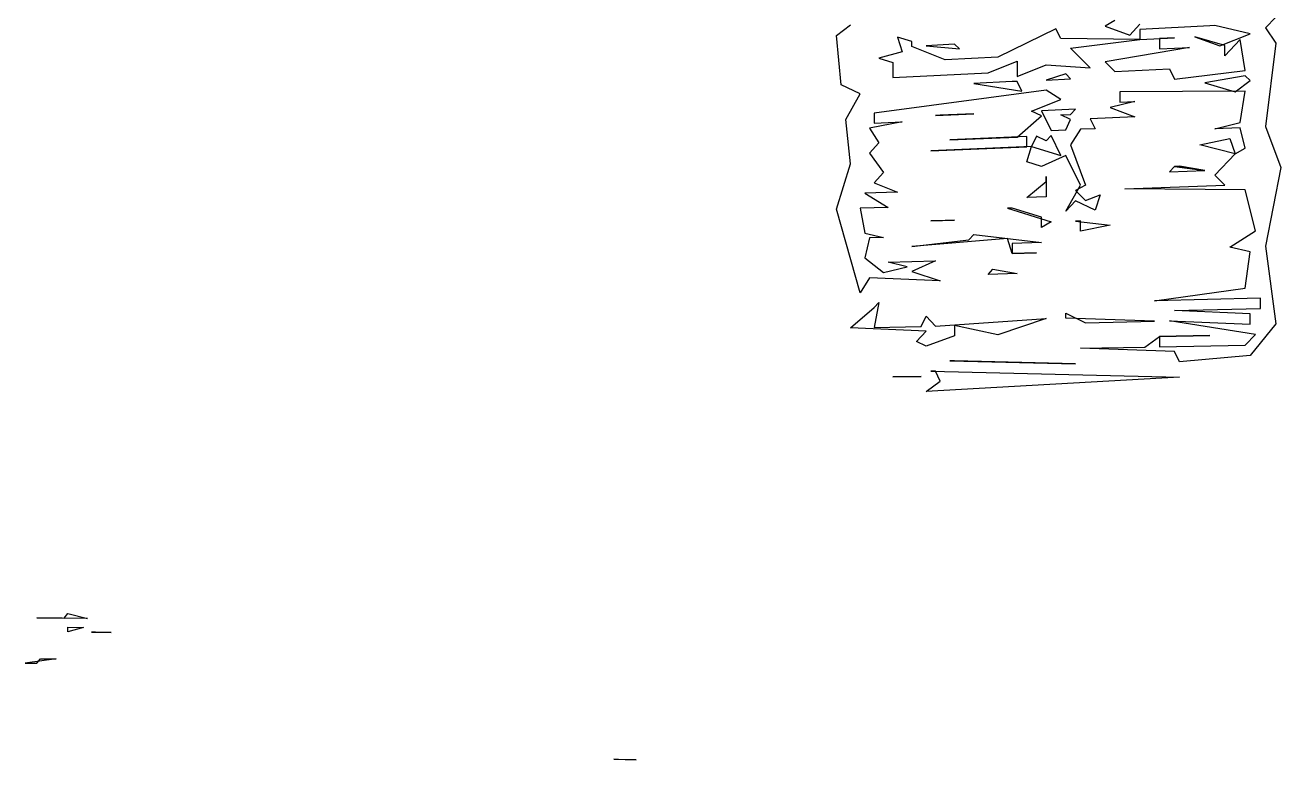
# Model space of a CAD drawing. Extents: x -13044 to 47959, y -15328 to 42462.
# Drawn here: x -1776 to 12712, y -10770 to -2292 of the extents above; entities that cross this region are included whole.
import ezdxf

# ---------------------------------------------------------------- set-up
doc = ezdxf.new("R2010")
doc.units = 0

msp = doc.modelspace()

# ---------------------------------------------------------------- linework, layer by layer
for p, q in [((7586.8032, -2410.9709), (7748.2545, -2287.5895)), ((7586.8032, -2410.9709, 1026.0417), (7748.2545, -2287.5895, 1036.4583)), ((10797.298, -2238.3009), (10683.3769, -2303.3529)), ((10797.298, -2238.3009, 1026.0417), (10683.3769, -2303.3529, 1020.8333)), ((10683.3769, -2303.3529), (10968.6237, -2406.3208)), ((10683.3769, -2303.3529, 1020.8333), (10968.6237, -2406.3208, 1010.4167)), ((10968.6237, -2406.3208), (11083.138, -2282.0672)), ((10968.6237, -2406.3208, 1010.4167), (11083.138, -2282.0672, 1020.8333)), ((11891.4611, -2298.6008), (11083.138, -2341.2068)), ((11891.4611, -2298.6008, 1015.625), (11083.138, -2341.2068, 1015.625)), ((11949.6527, -2295.5335), (11891.4611, -2298.6008)), ((11949.6527, -2295.5335, 1015.625), (11891.4611, -2298.6008, 1015.625)), ((12358.7091, -2393.6214), (11949.6527, -2295.5335)), ((12358.7091, -2393.6214, 1005.2083), (11949.6527, -2295.5335, 1015.625)), ((12652.7428, -2198.4919), (12534.9433, -2324.6024)), ((12652.7428, -2198.4919, 1020.8333), (12534.9433, -2324.6024, 1010.4167)), ((7640.566, -2980.9916), (7586.8032, -2410.9709)), ((7640.566, -2980.9916, 973.9583), (7586.8032, -2410.9709, 1026.0417)), ((8453.5628, -2479.8095), (8289.9738, -2430.7922)), ((8289.9738, -2430.7922), (8344.4482, -2600.8991)), ((8453.5628, -2479.8095, 1015.625), (8289.9738, -2430.7922, 1020.8333)), ((8289.9738, -2430.7922, 1020.8333), (8344.4482, -2600.8991, 1005.2083)), ((10117.2973, -2333.4944), (9445.6628, -2660.5583)), ((10117.2973, -2333.4944, 1020.8333), (9445.6628, -2660.5583, 994.7917)), ((10173.6424, -2447.7968), (10117.2973, -2333.4944)), ((10173.6424, -2447.7968, 1010.4167), (10117.2973, -2333.4944, 1020.8333)), ((11083.138, -2459.4859), (10173.6424, -2447.7968)), ((11083.138, -2459.4859, 1005.2083), (10173.6424, -2447.7968, 1010.4167)), ((10286.5071, -2559.3321), (11083.138, -2459.4859)), ((10286.5071, -2559.3321, 1000), (11083.138, -2459.4859, 1005.2083)), ((11083.138, -2341.2068), (11083.138, -2459.4859)), ((11083.138, -2341.2068, 1015.625), (11083.138, -2459.4859, 1005.2083)), ((11083.138, -2459.4859), (11485.822, -2438.6932)), ((11083.138, -2459.4859, 1005.2083), (11485.822, -2438.6932, 1005.2083)), ((11485.822, -2438.6932), (11312.8832, -2447.623)), ((11485.822, -2438.6932, 1005.2083), (11312.8832, -2447.623, 1005.2083)), ((11312.8832, -2447.623), (11312.8832, -2566.1489)), ((11312.8832, -2447.623, 1005.2083), (11312.8832, -2566.1489, 994.7917)), ((12066.2192, -2528.0591), (11717.2519, -2426.7433)), ((11717.2519, -2426.7433), (12007.9054, -2531.0075)), ((12066.2192, -2528.0591, 994.7917), (11717.2519, -2426.7433, 1005.2083)), ((11717.2519, -2426.7433, 1005.2083), (12007.9054, -2531.0075, 994.7917)), ((12007.9054, -2531.0075), (12358.7091, -2393.6214)), ((12007.9054, -2531.0075, 994.7917), (12358.7091, -2393.6214, 1005.2083)), ((12241.5286, -2459.4336), (12066.2192, -2647.3939)), ((12241.5286, -2459.4336, 1000), (12066.2192, -2647.3939, 984.375)), ((12300.088, -2815.1992), (12241.5286, -2459.4336)), ((12300.088, -2815.1992, 968.75), (12241.5286, -2459.4336, 1000)), ((12534.9433, -2324.6024), (12652.7428, -2498.4035)), ((12534.9433, -2324.6024, 1010.4167), (12652.7428, -2498.4035, 994.7917)), ((8344.4482, -2600.8991), (8072.6281, -2672.4578)), ((8344.4482, -2600.8991, 1005.2083), (8072.6281, -2672.4578, 1000)), ((8453.5628, -2537.5372), (8453.5628, -2479.8095)), ((8453.5628, -2537.5372, 1010.4167), (8453.5628, -2479.8095, 1015.625)), ((8837.2161, -2691.3223), (8453.5628, -2537.5372)), ((8837.2161, -2691.3223, 994.7917), (8453.5628, -2537.5372, 1010.4167)), ((8947.3347, -2511.776), (8617.651, -2528.9763)), ((8947.3347, -2511.776, 1010.4167), (8617.651, -2528.9763, 1010.4167)), ((8617.651, -2528.9763), (9002.4783, -2566.9215)), ((8617.651, -2528.9763, 1010.4167), (9002.4783, -2566.9215, 1005.2083)), ((9002.4783, -2566.9215), (8947.3347, -2511.776)), ((9002.4783, -2566.9215, 1005.2083), (8947.3347, -2511.776, 1010.4167)), ((10512.9377, -2783.0956), (10286.5071, -2559.3321)), ((10512.9377, -2783.0956, 979.1667), (10286.5071, -2559.3321, 1000)), ((11659.3036, -2548.6333), (10683.3769, -2715.8275)), ((11659.3036, -2548.6333, 994.7917), (10683.3769, -2715.8275, 984.375)), ((11312.8832, -2566.1489), (11659.3036, -2548.6333)), ((11312.8832, -2566.1489, 994.7917), (11659.3036, -2548.6333, 994.7917)), ((12066.2192, -2647.3939), (12066.2192, -2528.0591)), ((12066.2192, -2647.3939, 984.375), (12066.2192, -2528.0591, 994.7917)), ((12652.7428, -2498.4035), (12534.9433, -3463.0649)), ((12652.7428, -2498.4035, 994.7917), (12534.9433, -3463.0649, 911.4583)), ((8072.6281, -2672.4578), (8235.5548, -2721.7432)), ((8072.6281, -2672.4578, 1000), (8235.5548, -2721.7432, 994.7917)), ((8235.5548, -2721.7432), (8235.5548, -2894.5752)), ((8235.5548, -2721.7432, 994.7917), (8235.5548, -2894.5752, 979.1667)), ((9445.6628, -2660.5583), (8837.2161, -2691.3223)), ((9445.6628, -2660.5583, 994.7917), (8837.2161, -2691.3223, 994.7917)), ((9334.5263, -2840.7797), (9668.621, -2707.6653)), ((9334.5263, -2840.7797, 979.1667), (9668.621, -2707.6653, 989.5833)), ((9668.621, -2707.6653), (9668.621, -2882.8057)), ((9668.621, -2707.6653, 989.5833), (9668.621, -2882.8057, 973.9583)), ((9668.621, -2882.8057), (10004.7815, -2749.4096)), ((9668.621, -2882.8057, 973.9583), (10004.7815, -2749.4096, 984.375)), ((10004.7815, -2749.4096), (10512.9377, -2783.0956)), ((10004.7815, -2749.4096, 984.375), (10512.9377, -2783.0956, 979.1667)), ((10683.3769, -2715.8275), (10797.298, -2828.1621)), ((10683.3769, -2715.8275, 984.375), (10797.298, -2828.1621, 973.9583)), ((8235.5548, -2894.5752), (9334.5263, -2840.7797)), ((8235.5548, -2894.5752, 979.1667), (9334.5263, -2840.7797, 979.1667)), ((10230.0456, -2855.6249), (10004.7815, -2925.0914)), ((10230.0456, -2855.6249, 973.9583), (10004.7815, -2925.0914, 968.75)), ((10286.5071, -2911.6033), (10230.0456, -2855.6249)), ((10286.5071, -2911.6033, 968.75), (10230.0456, -2855.6249, 973.9583)), ((10797.298, -2828.1621), (11428.1156, -2797.6218)), ((10797.298, -2828.1621, 973.9583), (11428.1156, -2797.6218, 973.9583)), ((11428.1156, -2797.6218), (11485.822, -2913.5395)), ((11428.1156, -2797.6218, 973.9583), (11485.822, -2913.5395, 963.5417)), ((11485.822, -2913.5395), (12300.088, -2815.1992)), ((11485.822, -2913.5395, 963.5417), (12300.088, -2815.1992, 968.75)), ((12300.088, -2874.9922), (11833.3305, -2956.6309)), ((12300.088, -2874.9922, 963.5417), (11833.3305, -2956.6309, 958.3333)), ((12358.7091, -2932.0415), (12300.088, -2874.9922)), ((12358.7091, -2932.0415, 958.3333), (12300.088, -2874.9922, 963.5417)), ((7856.1606, -3085.3678), (7640.566, -2980.9916)), ((7856.1606, -3085.3678, 963.5417), (7640.566, -2980.9916, 973.9583)), ((10004.7815, -3042.2126), (8018.429, -3307.6624)), ((10004.7815, -3042.2126, 958.3333), (8018.429, -3307.6624, 942.7083)), ((9612.7956, -2943.8585), (9168.2476, -2965.1421)), ((9612.7956, -2943.8585, 968.75), (9168.2476, -2965.1421, 968.75)), ((9168.2476, -2965.1421), (9724.5037, -3055.3305)), ((9168.2476, -2965.1421, 968.75), (9724.5037, -3055.3305, 958.3333)), ((9668.621, -2941.1858), (9612.7956, -2943.8585)), ((9668.621, -2941.1858, 968.75), (9612.7956, -2943.8585, 968.75)), ((9724.5037, -3055.3305), (9668.621, -2941.1858)), ((9724.5037, -3055.3305, 958.3333), (9668.621, -2941.1858, 968.75)), ((10004.7815, -2925.0914), (10286.5071, -2911.6033)), ((10004.7815, -2925.0914, 968.75), (10286.5071, -2911.6033, 968.75)), ((10173.6424, -3151.6119), (10004.7815, -3042.2126)), ((10173.6424, -3151.6119, 947.9167), (10004.7815, -3042.2126, 958.3333)), ((11833.3305, -2956.6309), (12183.0307, -3059.7241)), ((11833.3305, -2956.6309, 958.3333), (12183.0307, -3059.7241, 947.9167)), ((12183.0307, -3059.7241), (12358.7091, -2932.0415)), ((12183.0307, -3059.7241, 947.9167), (12358.7091, -2932.0415, 958.3333)), ((7694.3831, -3379.6269), (7856.1606, -3085.3678)), ((7694.3831, -3379.6269, 937.5), (7856.1606, -3085.3678, 963.5417)), ((9836.4418, -3283.9723), (10173.6424, -3151.6119)), ((9836.4418, -3283.9723, 937.5), (10173.6424, -3151.6119, 947.9167)), ((11025.8511, -3171.7499), (10740.3079, -3243.6098)), ((11025.8511, -3171.7499, 942.7083), (10740.3079, -3243.6098, 937.5)), ((12300.088, -3054.3711), (10854.3472, -3061.4671)), ((12300.088, -3054.3711, 947.9167), (10854.3472, -3061.4671, 953.125)), ((10854.3472, -3061.4671), (10854.3472, -3179.5005)), ((10854.3472, -3061.4671, 953.125), (10854.3472, -3179.5005, 942.7083)), ((10854.3472, -3179.5005), (11025.8511, -3171.7499)), ((10854.3472, -3179.5005, 942.7083), (11025.8511, -3171.7499, 942.7083)), ((12241.5286, -3415.6182), (12300.088, -3054.3711)), ((12241.5286, -3415.6182, 916.6667), (12300.088, -3054.3711, 947.9167)), ((8018.429, -3307.6624), (8018.429, -3422.6506)), ((8018.429, -3307.6624, 942.7083), (8018.429, -3422.6506, 932.2917)), ((8727.3217, -3333.5006), (9168.2476, -3313.8108)), ((8727.3217, -3333.5006, 937.5), (9168.2476, -3313.8108, 937.5)), ((8782.2409, -3331.0481), (8727.3217, -3333.5006)), ((8782.2409, -3331.0481, 937.5), (8727.3217, -3333.5006, 937.5)), ((9168.2476, -3313.8108), (8782.2409, -3331.0481)), ((9168.2476, -3313.8108, 937.5), (8782.2409, -3331.0481, 937.5)), ((9948.6104, -3337.4938), (9836.4418, -3283.9723)), ((9948.6104, -3337.4938, 932.2917), (9836.4418, -3283.9723, 937.5)), ((10343.027, -3261.3505), (9948.6104, -3278.9634)), ((10343.027, -3261.3505, 937.5), (9948.6104, -3278.9634, 937.5)), ((9948.6104, -3278.9634), (10061.0104, -3508.3073)), ((9948.6104, -3278.9634, 937.5), (10061.0104, -3508.3073, 916.6667)), ((10173.6424, -3327.5657), (10286.5071, -3322.5863)), ((10173.6424, -3327.5657, 932.2917), (10286.5071, -3322.5863, 932.2917)), ((10286.5071, -3381.2982), (10173.6424, -3327.5657)), ((10286.5071, -3381.2982, 927.0833), (10173.6424, -3327.5657, 932.2917)), ((10286.5071, -3322.5863), (10343.027, -3261.3505)), ((10286.5071, -3322.5863, 932.2917), (10343.027, -3261.3505, 937.5)), ((10740.3079, -3243.6098), (11025.8511, -3349.0763)), ((10740.3079, -3243.6098, 937.5), (11025.8511, -3349.0763, 927.0833)), ((7748.2545, -3893.3626), (7694.3831, -3379.6269)), ((7748.2545, -3893.3626, 890.625), (7694.3831, -3379.6269, 937.5)), ((8344.4482, -3408.2671), (7964.2849, -3482.5044)), ((8344.4482, -3408.2671, 932.2917), (7964.2849, -3482.5044, 927.0833)), ((8018.429, -3422.6506), (8344.4482, -3408.2671)), ((8018.429, -3422.6506, 932.2917), (8344.4482, -3408.2671, 932.2917)), ((9668.621, -3583.367), (9948.6104, -3337.4938)), ((9668.621, -3583.367, 911.4583), (9948.6104, -3337.4938, 932.2917)), ((10230.0456, -3501.1219), (10286.5071, -3381.2982)), ((10230.0456, -3501.1219, 916.6667), (10286.5071, -3381.2982, 927.0833)), ((11025.8511, -3349.0763), (10512.9377, -3371.4299)), ((11025.8511, -3349.0763, 927.0833), (10512.9377, -3371.4299, 927.0833)), ((10512.9377, -3371.4299), (10569.6919, -3486.6843)), ((10512.9377, -3371.4299, 927.0833), (10569.6919, -3486.6843, 916.6667)), ((11949.6527, -3487.63), (12241.5286, -3415.6182)), ((11949.6527, -3487.63, 911.4583), (12241.5286, -3415.6182, 916.6667)), ((12241.5286, -3475.3798), (11949.6527, -3487.63)), ((12241.5286, -3475.3798, 911.4583), (11949.6527, -3487.63, 911.4583)), ((12300.088, -3712.0939), (12241.5286, -3475.3798)), ((12300.088, -3712.0939, 890.625), (12241.5286, -3475.3798, 911.4583)), ((12534.9433, -3463.0649), (12711.7358, -3935.7567)), ((12534.9433, -3463.0649, 911.4583), (12711.7358, -3935.7567, 869.7917)), ((7964.2849, -3482.5044), (8072.6281, -3650.3522)), ((7964.2849, -3482.5044, 927.0833), (8072.6281, -3650.3522, 911.4583)), ((9780.444, -3578.6737), (8892.2473, -3615.9521)), ((9780.444, -3578.6737, 911.4583), (8892.2473, -3615.9521, 911.4583)), ((8892.2473, -3615.9521), (9668.621, -3583.367)), ((8892.2473, -3615.9521, 911.4583), (9668.621, -3583.367, 911.4583)), ((9780.444, -3695.554), (9780.444, -3578.6737)), ((9780.444, -3695.554, 901.0417), (9780.444, -3578.6737, 911.4583)), ((9892.4972, -3573.9707), (9836.4418, -3693.2638)), ((9892.4972, -3573.9707, 911.4583), (9836.4418, -3693.2638, 901.0417)), ((10004.7815, -3627.8186), (9892.4972, -3573.9707)), ((10004.7815, -3627.8186, 906.25), (9892.4972, -3573.9707, 911.4583)), ((10061.0104, -3566.898), (10004.7815, -3627.8186)), ((10061.0104, -3566.898, 911.4583), (10004.7815, -3627.8186, 906.25)), ((10061.0104, -3508.3073), (10230.0456, -3501.1219)), ((10061.0104, -3508.3073, 916.6667), (10230.0456, -3501.1219, 916.6667)), ((10173.6424, -3796.7758), (10061.0104, -3566.898)), ((10173.6424, -3796.7758, 890.625), (10061.0104, -3566.898, 911.4583)), ((10399.6053, -3493.9143), (10286.5071, -3674.8575)), ((10399.6053, -3493.9143, 916.6667), (10286.5071, -3674.8575, 901.0417)), ((10569.6919, -3486.6843), (10399.6053, -3493.9143)), ((10569.6919, -3486.6843, 916.6667), (10399.6053, -3493.9143, 916.6667)), ((11775.2608, -3673.483), (12124.5943, -3599.6851)), ((11775.2608, -3673.483, 895.8333), (12124.5943, -3599.6851, 901.0417)), ((12124.5943, -3599.6851), (12183.0307, -3776.4856)), ((12124.5943, -3599.6851, 901.0417), (12183.0307, -3776.4856, 885.4167)), ((8072.6281, -3650.3522), (7964.2849, -3769.8295)), ((8072.6281, -3650.3522, 911.4583), (7964.2849, -3769.8295, 901.0417)), ((9836.4418, -3693.2638), (8672.4585, -3740.8673)), ((9836.4418, -3693.2638, 901.0417), (8672.4585, -3740.8673, 901.0417)), ((8672.4585, -3740.8673), (9780.444, -3695.554)), ((8672.4585, -3740.8673, 901.0417), (9780.444, -3695.554, 901.0417)), ((9780.444, -3870.8744), (9836.4418, -3693.2638)), ((9780.444, -3870.8744, 885.4167), (9836.4418, -3693.2638, 901.0417)), ((9836.4418, -3693.2638), (10173.6424, -3796.7758)), ((9836.4418, -3693.2638, 901.0417), (10173.6424, -3796.7758, 890.625)), ((10286.5071, -3674.8575), (10456.2422, -4138.3398)), ((10286.5071, -3674.8575, 901.0417), (10456.2422, -4138.3398, 859.375)), ((12183.0307, -3776.4856), (11775.2608, -3673.483)), ((12183.0307, -3776.4856, 885.4167), (11775.2608, -3673.483, 895.8333)), ((12183.0307, -3776.4856), (12300.088, -3712.0939)), ((12183.0307, -3776.4856, 885.4167), (12300.088, -3712.0939, 890.625)), ((7586.8032, -4415.1533), (7748.2545, -3893.3626)), ((7586.8032, -4415.1533, 843.75), (7748.2545, -3893.3626, 890.625)), ((7964.2849, -3769.8295), (8126.882, -3993.3891)), ((7964.2849, -3769.8295, 901.0417), (8126.882, -3993.3891, 880.2083)), ((9948.6104, -3922.7982), (9780.444, -3870.8744)), ((9948.6104, -3922.7982, 880.2083), (9780.444, -3870.8744, 885.4167)), ((10230.0456, -3794.5297), (9948.6104, -3922.7982)), ((10230.0456, -3794.5297, 890.625), (9948.6104, -3922.7982, 880.2083)), ((10399.6053, -4140.4128), (10230.0456, -3794.5297)), ((10399.6053, -4140.4128, 859.375), (10230.0456, -3794.5297, 890.625)), ((11949.6527, -4024.0735), (12183.0307, -3776.4856)), ((11949.6527, -4024.0735, 864.5833), (12183.0307, -3776.4856, 885.4167)), ((8126.882, -3993.3891), (8018.429, -4112.5798)), ((8126.882, -3993.3891, 880.2083), (8018.429, -4112.5798, 869.7917)), ((10004.7815, -4037.7428), (10004.7815, -4271.9852)), ((10004.7815, -4096.3034), (10004.7815, -4037.7428)), ((10004.7815, -4037.7428, 869.7917), (10004.7815, -4271.9852, 848.9583)), ((10004.7815, -4096.3034, 864.5833), (10004.7815, -4037.7428, 869.7917)), ((11485.822, -3922.588), (11428.1156, -3984.1179)), ((11485.822, -3922.588, 875), (11428.1156, -3984.1179, 869.7917)), ((11428.1156, -3984.1179), (11833.3305, -3968.8512)), ((11428.1156, -3984.1179, 869.7917), (11833.3305, -3968.8512, 869.7917)), ((11543.5888, -3920.3805), (11485.822, -3922.588)), ((11543.5888, -3920.3805, 875), (11485.822, -3922.588, 875)), ((11485.822, -3922.588), (11833.3305, -3968.8512)), ((11833.3305, -3968.8512), (11485.822, -3922.588)), ((11485.822, -3922.588, 875), (11833.3305, -3968.8512, 869.7917)), ((11833.3305, -3968.8512, 869.7917), (11485.822, -3922.588, 875)), ((11833.3305, -3968.8512), (11543.5888, -3920.3805)), ((11833.3305, -3968.8512, 869.7917), (11543.5888, -3920.3805, 875)), ((12066.2192, -4139.0792), (11949.6527, -4024.0735)), ((12066.2192, -4139.0792, 854.1667), (11949.6527, -4024.0735, 864.5833)), ((12711.7358, -3935.7567), (12534.9433, -4841.2036)), ((12711.7358, -3935.7567, 869.7917), (12534.9433, -4841.2036, 791.6667)), ((8018.429, -4112.5798), (8289.9738, -4217.629)), ((8018.429, -4112.5798, 869.7917), (8289.9738, -4217.629, 859.375)), ((9780.444, -4279.9555), (10004.7815, -4096.3034)), ((9780.444, -4279.9555, 848.9583), (10004.7815, -4096.3034, 864.5833)), ((10230.0456, -4440.0267), (10399.6053, -4140.4128)), ((10230.0456, -4440.0267, 833.3333), (10399.6053, -4140.4128, 859.375)), ((10456.2422, -4138.3398), (10343.027, -4201.2258)), ((10456.2422, -4138.3398, 859.375), (10343.027, -4201.2258, 854.1667)), ((10343.027, -4201.2258), (10456.2422, -4314.7487)), ((10343.027, -4201.2258, 854.1667), (10456.2422, -4314.7487, 843.75)), ((10911.4558, -4180.7255), (12066.2192, -4139.0792)), ((10911.4558, -4180.7255, 854.1667), (12066.2192, -4139.0792, 854.1667)), ((12300.088, -4190.4377), (10911.4558, -4180.7255)), ((12300.088, -4190.4377, 848.9583), (10911.4558, -4180.7255, 854.1667)), ((12417.392, -4665.1178), (12300.088, -4190.4377)), ((12417.392, -4665.1178, 807.2917), (12300.088, -4190.4377, 848.9583)), ((8289.9738, -4217.629), (7910.1954, -4231.5295)), ((8289.9738, -4217.629, 859.375), (7910.1954, -4231.5295, 859.375)), ((7910.1954, -4231.5295), (8181.1908, -4394.3551)), ((7910.1954, -4231.5295, 859.375), (8181.1908, -4394.3551, 843.75)), ((10004.7815, -4271.9852), (9780.444, -4279.9555)), ((10004.7815, -4271.9852, 848.9583), (9780.444, -4279.9555, 848.9583)), ((10343.027, -4318.7103), (10230.0456, -4440.0267)), ((10343.027, -4318.7103, 843.75), (10230.0456, -4440.0267, 833.3333)), ((10569.6919, -4428.5068), (10343.027, -4318.7103)), ((10569.6919, -4428.5068, 833.3333), (10343.027, -4318.7103, 843.75)), ((10456.2422, -4314.7487), (10626.505, -4249.8967)), ((10456.2422, -4314.7487, 843.75), (10626.505, -4249.8967, 848.9583)), ((10626.505, -4249.8967), (10569.6919, -4428.5068)), ((10626.505, -4249.8967, 848.9583), (10569.6919, -4428.5068, 833.3333)), ((7856.1606, -5381.6468), (7586.8032, -4415.1533)), ((7856.1606, -5381.6468, 755.2083), (7586.8032, -4415.1533, 843.75)), ((8181.1908, -4394.3551), (7856.1606, -4405.7282)), ((8181.1908, -4394.3551, 843.75), (7856.1606, -4405.7282, 843.75)), ((7856.1606, -4405.7282), (7910.1954, -4691.0174)), ((7856.1606, -4405.7282, 843.75), (7910.1954, -4691.0174, 817.7083)), ((9612.7956, -4402.6119), (9557.0275, -4404.5334)), ((9612.7956, -4402.6119, 838.5417), (9557.0275, -4404.5334, 838.5417)), ((9557.0275, -4404.5334), (10061.0104, -4562.9415)), ((9557.0275, -4404.5334, 838.5417), (10061.0104, -4562.9415, 822.9167)), ((9948.6104, -4508.1026), (9612.7956, -4402.6119)), ((9948.6104, -4508.1026, 828.125), (9612.7956, -4402.6119, 838.5417)), ((8672.4585, -4550.7009), (8947.3347, -4541.5255)), ((8672.4585, -4550.7009, 828.125), (8947.3347, -4541.5255, 828.125)), ((8727.3217, -4548.8696), (8672.4585, -4550.7009)), ((8727.3217, -4548.8696, 828.125), (8672.4585, -4550.7009, 828.125)), ((8947.3347, -4541.5255), (8727.3217, -4548.8696)), ((8947.3347, -4541.5255, 828.125), (8727.3217, -4548.8696, 828.125)), ((9948.6104, -4625.1635), (9948.6104, -4508.1026)), ((9948.6104, -4625.1635, 817.7083), (9948.6104, -4508.1026, 828.125)), ((10061.0104, -4562.9415), (9948.6104, -4625.1635)), ((10061.0104, -4562.9415, 822.9167), (9948.6104, -4625.1635, 817.7083)), ((10399.6053, -4551.8209), (10343.027, -4553.6791)), ((10399.6053, -4551.8209, 822.9167), (10343.027, -4553.6791, 822.9167)), ((10343.027, -4553.6791), (10740.3079, -4599.5866)), ((10343.027, -4553.6791, 822.9167), (10740.3079, -4599.5866, 817.7083)), ((10399.6053, -4669.366), (10399.6053, -4551.8209)), ((10399.6053, -4669.366, 812.5), (10399.6053, -4551.8209, 822.9167)), ((10740.3079, -4599.5866), (10399.6053, -4669.366)), ((10740.3079, -4599.5866, 817.7083), (10399.6053, -4669.366, 812.5)), ((7910.1954, -4691.0174), (8126.882, -4741.5694)), ((7910.1954, -4691.0174, 817.7083), (8126.882, -4741.5694, 812.5)), ((7964.2849, -4746.735), (7910.1954, -4978.1974)), ((7964.2849, -4746.735, 812.5), (7910.1954, -4978.1974, 791.6667)), ((8126.882, -4741.5694), (7964.2849, -4746.735)), ((8126.882, -4741.5694, 812.5), (7964.2849, -4746.735, 812.5)), ((9557.0275, -4754.4545), (8453.5628, -4846.6464)), ((9557.0275, -4754.4545, 807.2917), (8453.5628, -4846.6464, 802.0833)), ((8453.5628, -4846.6464), (9112.9347, -4768.3247)), ((8453.5628, -4846.6464, 802.0833), (9112.9347, -4768.3247, 807.2917)), ((9112.9347, -4768.3247), (9168.2476, -4708.4857)), ((9112.9347, -4768.3247, 807.2917), (9168.2476, -4708.4857, 812.5)), ((9168.2476, -4708.4857), (9948.6104, -4800.7548)), ((9168.2476, -4708.4857, 812.5), (9948.6104, -4800.7548, 802.0833)), ((9612.7956, -4927.7632), (9557.0275, -4754.4545)), ((9612.7956, -4927.7632, 791.6667), (9557.0275, -4754.4545, 807.2917)), ((12124.5943, -4853.3589), (12417.392, -4665.1178)), ((12124.5943, -4853.3589, 791.6667), (12417.392, -4665.1178, 807.2917)), ((9948.6104, -4800.7548), (9612.7956, -4811.0629)), ((9948.6104, -4800.7548, 802.0833), (9612.7956, -4811.0629, 802.0833)), ((9612.7956, -4811.0629), (9612.7956, -4927.7632)), ((9612.7956, -4811.0629, 802.0833), (9612.7956, -4927.7632, 791.6667)), ((9612.7956, -4927.7632), (9892.4972, -4919.4779)), ((9892.4972, -4919.4779), (9612.7956, -4927.7632)), ((9612.7956, -4927.7632, 791.6667), (9892.4972, -4919.4779, 791.6667)), ((9892.4972, -4919.4779, 791.6667), (9612.7956, -4927.7632, 791.6667)), ((12358.7091, -4906.2485), (12124.5943, -4853.3589)), ((12358.7091, -4906.2485, 786.4583), (12124.5943, -4853.3589, 791.6667)), ((12300.088, -5326.5043), (12358.7091, -4906.2485)), ((12300.088, -5326.5043, 750), (12358.7091, -4906.2485, 786.4583)), ((12534.9433, -4841.2036), (12652.7428, -5737.449)), ((12534.9433, -4841.2036, 791.6667), (12652.7428, -5737.449, 713.5417)), ((7910.1954, -4978.1974), (8126.882, -5144.4357)), ((7910.1954, -4978.1974, 791.6667), (8126.882, -5144.4357, 776.0417)), ((8181.1908, -5027.7515), (8727.3217, -5011.8673)), ((8181.1908, -5027.7515, 786.4583), (8727.3217, -5011.8673, 786.4583)), ((8398.9778, -5079.1156), (8181.1908, -5027.7515)), ((8398.9778, -5079.1156, 781.25), (8181.1908, -5027.7515, 786.4583)), ((8727.3217, -5011.8673), (8453.5628, -5135.285)), ((8727.3217, -5011.8673, 786.4583), (8453.5628, -5135.285, 776.0417)), ((7964.2849, -5206.4553), (7856.1606, -5381.6468)), ((7964.2849, -5206.4553, 770.8333), (7856.1606, -5381.6468, 755.2083)), ((8782.2409, -5241.8868), (7964.2849, -5206.4553)), ((8782.2409, -5241.8868, 765.625), (7964.2849, -5206.4553, 770.8333)), ((8126.882, -5144.4357), (8398.9778, -5079.1156)), ((8126.882, -5144.4357, 776.0417), (8398.9778, -5079.1156, 781.25)), ((8453.5628, -5135.285), (8782.2409, -5241.8868)), ((8453.5628, -5135.285, 776.0417), (8782.2409, -5241.8868, 765.625)), ((9334.5263, -5168.8089), (9390.0661, -5109.0525)), ((9334.5263, -5168.8089, 770.8333), (9390.0661, -5109.0525, 776.0417)), ((9668.621, -5159.6299), (9334.5263, -5168.8089)), ((9668.621, -5159.6299, 770.8333), (9334.5263, -5168.8089, 770.8333)), ((9390.0661, -5109.0525), (9668.621, -5159.6299)), ((9390.0661, -5109.0525, 776.0417), (9668.621, -5159.6299, 770.8333)), ((11255.3571, -5471.4279), (12300.088, -5326.5043)), ((11255.3571, -5471.4279, 739.5833), (12300.088, -5326.5043, 750)), ((8072.6281, -5491.0946), (8018.429, -5779.9087)), ((8018.429, -5549.9323), (8072.6281, -5491.0946)), ((8072.6281, -5491.0946, 744.7917), (8018.429, -5779.9087, 718.75)), ((8018.429, -5549.9323, 739.5833), (8072.6281, -5491.0946, 744.7917)), ((12476.1367, -5441.8206), (11255.3571, -5471.4279)), ((12476.1367, -5441.8206, 739.5833), (11255.3571, -5471.4279, 739.5833)), ((12476.1367, -5561.5956), (12476.1367, -5441.8206)), ((12476.1367, -5561.5956, 729.1667), (12476.1367, -5441.8206, 739.5833)), ((7748.2545, -5785.8809), (8018.429, -5549.9323)), ((7748.2545, -5785.8809, 718.75), (8018.429, -5549.9323, 739.5833)), ((10230.0456, -5613.6576), (10456.2422, -5726.0206)), ((10230.0456, -5672.3391), (10230.0456, -5613.6576)), ((10230.0456, -5613.6576, 729.1667), (10456.2422, -5726.0206, 718.75)), ((10230.0456, -5672.3391, 723.9583), (10230.0456, -5613.6576, 729.1667)), ((11485.822, -5584.55), (12476.1367, -5561.5956)), ((11485.822, -5584.55, 729.1667), (12476.1367, -5561.5956, 729.1667)), ((12358.7091, -5624.1419), (11485.822, -5584.55)), ((12358.7091, -5624.1419, 723.9583), (11485.822, -5584.55, 729.1667)), ((12358.7091, -5743.7908), (12358.7091, -5624.1419)), ((12358.7091, -5743.7908, 713.5417), (12358.7091, -5624.1419, 723.9583)), ((8617.651, -5824.4787), (7748.2545, -5785.8809)), ((8617.651, -5824.4787, 713.5417), (7748.2545, -5785.8809, 718.75)), ((8018.429, -5779.9087), (8562.8993, -5767.8731)), ((8018.429, -5779.9087, 718.75), (8562.8993, -5767.8731, 718.75)), ((8562.8993, -5767.8731), (8617.651, -5651.0312)), ((8562.8993, -5767.8731, 718.75), (8617.651, -5651.0312, 729.1667)), ((8617.651, -5651.0312), (8727.3217, -5764.2386)), ((8617.651, -5651.0312, 729.1667), (8727.3217, -5764.2386, 718.75)), ((8727.3217, -5764.2386), (10004.7815, -5677.4396)), ((8727.3217, -5764.2386, 718.75), (10004.7815, -5677.4396, 723.9583)), ((9445.6628, -5864.8804), (8947.3347, -5759.3752)), ((8947.3347, -5759.3752), (8947.3347, -5875.3608)), ((9445.6628, -5864.8804, 708.3333), (8947.3347, -5759.3752, 718.75)), ((8947.3347, -5759.3752, 718.75), (8947.3347, -5875.3608, 708.3333)), ((10004.7815, -5677.4396), (9445.6628, -5864.8804)), ((10004.7815, -5677.4396, 723.9583), (9445.6628, -5864.8804, 708.3333)), ((11255.3571, -5708.3561), (10230.0456, -5672.3391)), ((11255.3571, -5708.3561, 718.75), (10230.0456, -5672.3391, 723.9583)), ((10456.2422, -5726.0206), (11255.3571, -5708.3561)), ((10456.2422, -5726.0206, 718.75), (11255.3571, -5708.3561, 718.75)), ((12417.392, -5862.2371), (11428.1156, -5704.5372)), ((11428.1156, -5704.5372), (12358.7091, -5743.7908)), ((12417.392, -5862.2371, 703.125), (11428.1156, -5704.5372, 718.75)), ((11428.1156, -5704.5372, 718.75), (12358.7091, -5743.7908, 713.5417)), ((12652.7428, -5737.449), (12358.7091, -6102.7375)), ((12652.7428, -5737.449, 713.5417), (12358.7091, -6102.7375, 682.2917)), ((8508.2033, -5942.3534), (8617.651, -5824.4787)), ((8508.2033, -5942.3534, 703.125), (8617.651, -5824.4787, 713.5417)), ((8947.3347, -5875.3608), (8617.651, -5997.9262)), ((8947.3347, -5875.3608, 708.3333), (8617.651, -5997.9262, 697.9167)), ((11140.4846, -6006.7472), (11312.8832, -5884.8733)), ((11140.4846, -6006.7472, 692.7083), (11312.8832, -5884.8733, 703.125)), ((11312.8832, -5884.8733), (11891.4611, -5873.0157)), ((11891.4611, -5873.0157), (11312.8832, -5884.8733)), ((11312.8832, -5884.8733, 703.125), (11891.4611, -5873.0157, 703.125)), ((11891.4611, -5873.0157, 703.125), (11312.8832, -5884.8733, 703.125)), ((11312.8832, -5884.8733), (11312.8832, -6003.3991)), ((11312.8832, -5884.8733, 703.125), (11312.8832, -6003.3991, 692.7083)), ((12300.088, -5984.2271), (12417.392, -5862.2371)), ((12300.088, -5984.2271, 692.7083), (12417.392, -5862.2371, 703.125)), ((8617.651, -5997.9262), (8508.2033, -5942.3534)), ((8617.651, -5997.9262, 697.9167), (8508.2033, -5942.3534, 703.125)), ((10399.6053, -6021.1355), (11140.4846, -6006.7472)), ((10399.6053, -6021.1355, 692.7083), (11140.4846, -6006.7472, 692.7083)), ((11485.822, -6059.3964), (10399.6053, -6021.1355)), ((11485.822, -6059.3964, 687.5), (10399.6053, -6021.1355, 692.7083)), ((11312.8832, -6003.3991), (12300.088, -5984.2271)), ((11312.8832, -6003.3991, 692.7083), (12300.088, -5984.2271, 692.7083)), ((11543.5888, -6177.0791), (11485.822, -6059.3964)), ((11543.5888, -6177.0791, 677.0833), (11485.822, -6059.3964, 687.5)), ((8947.3347, -6165.325), (8892.2473, -6166.3357)), ((8947.3347, -6165.325, 682.2917), (8892.2473, -6166.3357, 682.2917)), ((8892.2473, -6166.3357), (10343.027, -6198.4609)), ((8892.2473, -6166.3357, 682.2917), (10343.027, -6198.4609, 677.0833)), ((10343.027, -6198.4609), (8947.3347, -6165.325)), ((10343.027, -6198.4609, 677.0833), (8947.3347, -6165.325, 682.2917)), ((12358.7091, -6102.7375), (11543.5888, -6177.0791)), ((12358.7091, -6102.7375, 682.2917), (11543.5888, -6177.0791, 677.0833)), ((8235.5548, -6351.2159), (8562.8993, -6345.7375)), ((8235.5548, -6351.2159, 666.6667), (8562.8993, -6345.7375, 666.6667)), ((8289.9738, -6350.3051), (8235.5548, -6351.2159)), ((8289.9738, -6350.3051, 666.6667), (8235.5548, -6351.2159, 666.6667)), ((8562.8993, -6345.7375), (8289.9738, -6350.3051)), ((8562.8993, -6345.7375, 666.6667), (8289.9738, -6350.3051, 666.6667)), ((11543.5888, -6355.2395), (8617.651, -6518.2686)), ((11543.5888, -6355.2395, 661.4583), (8617.651, -6518.2686, 651.0417)), ((8727.3217, -6285.111), (8672.4585, -6286.0586)), ((8727.3217, -6285.111, 671.875), (8672.4585, -6286.0586, 671.875)), ((8672.4585, -6286.0586), (11543.5888, -6355.2395)), ((8672.4585, -6286.0586, 671.875), (11543.5888, -6355.2395, 661.4583)), ((8782.2409, -6399.9708), (8727.3217, -6285.111)), ((8782.2409, -6399.9708, 661.4583), (8727.3217, -6285.111, 671.875)), ((8617.651, -6518.2686), (8782.2409, -6399.9708)), ((8617.651, -6518.2686, 651.0417), (8782.2409, -6399.9708, 661.4583)), ((-1326.5095, -9135.0804), (-1281.3595, -9083.0359)), ((-1326.5095, -9135.0804, 406.25), (-1281.3595, -9083.0359, 411.4583)), ((-1281.3595, -9083.0359), (-1054.982, -9137.8255)), ((-1281.3595, -9083.0359, 411.4583), (-1054.982, -9137.8255, 406.25)), ((-1054.982, -9137.8255), (-1641.3962, -9131.897)), ((-1641.3962, -9131.897), (-1326.5095, -9135.0804)), ((-1054.982, -9137.8255, 406.25), (-1641.3962, -9131.897, 406.25)), ((-1641.3962, -9131.897, 406.25), (-1326.5095, -9135.0804, 406.25)), ((-1281.3595, -9240.5387), (-1100.3413, -9242.5631)), ((-1281.3595, -9293.0396), (-1281.3595, -9240.5387)), ((-1281.3595, -9240.5387, 395.8333), (-1100.3413, -9242.5631, 395.8333)), ((-1281.3595, -9293.0396, 390.625), (-1281.3595, -9240.5387, 395.8333)), ((-1100.3413, -9242.5631), (-1281.3595, -9293.0396)), ((-1100.3413, -9242.5631, 395.8333), (-1281.3595, -9293.0396, 390.625)), ((-1009.5807, -9296.225), (-781.9417, -9298.893)), ((-964.1373, -9296.7576), (-1009.5807, -9296.225)), ((-1009.5807, -9296.225, 390.625), (-781.9417, -9298.893, 390.625)), ((-964.1373, -9296.7576, 390.625), (-1009.5807, -9296.225, 390.625)), ((-781.9417, -9298.893), (-964.1373, -9296.7576)), ((-781.9417, -9298.893, 390.625), (-964.1373, -9296.7576, 390.625)), ((-1416.6847, -9606.0231), (-1775.7274, -9652.8938)), ((-1416.6847, -9606.0231, 359.375), (-1775.7274, -9652.8938, 354.1667)), ((-1775.7274, -9652.8938), (-1641.3962, -9654.9731)), ((-1775.7274, -9652.8938, 354.1667), (-1641.3962, -9654.9731, 354.1667)), ((-1641.3962, -9654.9731), (-1596.5367, -9603.3358)), ((-1641.3962, -9654.9731, 354.1667), (-1596.5367, -9603.3358, 359.375)), ((-1596.5367, -9603.3358), (-1416.6847, -9606.0231)), ((-1596.5367, -9603.3358, 359.375), (-1416.6847, -9606.0231, 359.375)), ((5017.1906, -10763.9287), (5273.7092, -10770.3784)), ((5068.3934, -10765.2161), (5017.1906, -10763.9287)), ((5017.1906, -10763.9287, 260.4167), (5273.7092, -10770.3784, 260.4167)), ((5068.3934, -10765.2161, 260.4167), (5017.1906, -10763.9287, 260.4167)), ((5273.7092, -10770.3784), (5068.3934, -10765.2161)), ((5273.7092, -10770.3784, 260.4167), (5068.3934, -10765.2161, 260.4167))]:
    msp.add_line(p, q)

doc.saveas('drawing.dxf')
